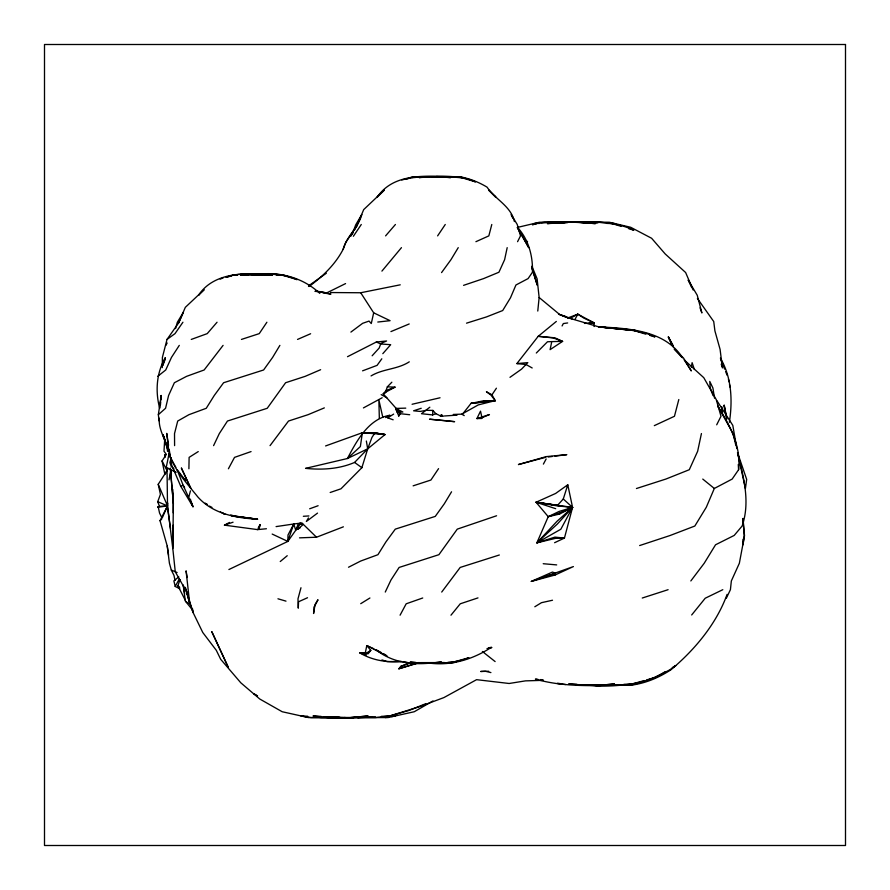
<?xml version="1.0" encoding="UTF-8"?>
<svg xmlns="http://www.w3.org/2000/svg" width="890" height="890" viewBox="0 0 890 890"><rect width="100%" height="100%" fill="white"/><g stroke="black" fill="none" stroke-linecap="round" stroke-linejoin="round"><path stroke-width="1.33" d="M162.303 367.626L162.392 357.413L167.02 339.424L178.656 322.881L183.418 312.245L177.355 322.236L175.541 328.566M173.094 525.222L172.805 548.574L175.274 571.803L188.257 594.776M173.25 512.851L173.194 499.101M594.064 326.519L594.108 322.859L577.81 314.181L567.52 318.053M163.015 365.223L165.317 357.635C156.429 372.999 155.194 391.289 159.677 408.276L161.212 395.505L160.89 399.521M188.903 468.774L189.114 457.382L198.248 451.586M170.324 468.062L173.372 503.239L172.805 548.574L167.52 505.909L167.042 470.621L167.898 468.007M228.897 569.533L287.826 541.42L288.004 535.001L293.745 523.988L302.099 522.964M164.717 439.015L164.005 451.241L166.363 454.389M429.837 407.197L421.515 413.705L432.618 414.929L432.907 410.424L426.188 410.334L420.28 411.436L413.583 410.802L421.204 408.288M167.565 451.441C166.474 440.005 158.12 430.104 159.332 418.233M160.445 404.861L160.667 402.191M162.147 518.091L167.52 505.909L167.776 503.161M170.213 477.084L170.858 470.22L169.033 479.832M537.771 311.044L539.14 297.505L537.115 278.859L531.886 266.221M729.388 422.338C732.648 400.667 731.758 377.427 720.388 358.114M159.11 420.903L158.342 414.673L161.212 395.505M691.308 367.125L692.12 362.664L694.4 369.506M537.961 679.337L535.424 679.115C566.474 688.07 598.748 685.167 630.632 685.267C645.328 683.42 658.5 677.857 670.849 669.847C694.779 649.756 716.417 623.89 727.097 594.375M555.126 574.985L555.438 573.449L531.297 581.404L552.49 572.059L555.104 573.093L573.405 566.574L555.126 574.985L531.297 581.404L555.104 573.093M169.122 453.344L166.185 467.639L176.22 472.212M365.49 651.97L366.791 645.595L373.867 648.777M556.339 321.435L538.216 336.309L553.202 337.933L562.625 341.359L551.767 341.604L550.109 349.636L562.625 341.359L554.859 337.811L538.216 336.309L516.868 363.587L525.99 364.5L532.187 367.971M507.189 247.643L504.619 259.669L498.923 272.24L483.57 278.603L463.568 285.345M701.431 433.552L697.66 451.241L689.294 469.72L665.954 479.031L636.439 488.521M258.311 527.759L260.014 524.666L259.224 528.315L257.566 529.606L224.447 525.156L229.52 522.452M330.468 292.543L360.717 292.754L373.678 312.824L371.286 323.548L369.027 321.09L362.653 323.315L350.894 332.092M260.014 524.666L259.179 528.148L257.566 529.606L266.421 528.749M164.405 361.396L165.017 358.893M188.869 496.898L190.449 490.846M491.792 224.491L488.832 235.883L475.916 241.691M678.814 399.532L674.453 416.275L654.306 425.643M567.776 484.783L563.292 499.001L572.57 507.4L559.465 514.075L548.229 516.678L536.058 502.26L555.616 493.461L567.776 484.783L572.57 507.4L564.438 538.072L554.592 542.711M300.976 587.734L297.994 598.814L298.272 608.159L298.55 601.762L307.528 597.724M171.258 457.838L169.89 462.611L171.225 466.371L174.04 468.986M272.184 534.067L287.826 541.42L293.745 523.988L276.089 526.602M330.179 492.504L340.981 488.799L361.874 467.695L367.692 448.849L371.964 437.402L374.345 433.819L375.224 433.041L385.003 434.576L367.692 448.849L354.598 462.433C339.123 469.086 322.247 470.065 305.548 468.363L347.423 458.517L367.692 448.849L366.357 441.017M405.773 408.132L395.672 408.421L398.753 416.008L399.821 412.537L383.623 394.27L385.982 392.012L395.026 387.15L387.339 386.839L386.038 390.51L383.557 393.669M309.053 286.502C322.647 276.467 335.152 264.675 343.151 249.3C346.477 236.295 358.47 227.684 361.785 214.512L355.677 224.925L352.362 233.948M162.781 365.234L164.895 358.904M185.454 600.572L177.889 585.798L180.036 579.524M158.22 484.316L167.52 505.909L159.432 506.354L157.73 501.693L160.422 494.384L158.22 484.316L167.042 470.621L162.058 460.92L165.918 455.146M343.151 249.3L345.899 242.214L356.979 225.648L363.699 209.606L384.313 190.093L376.982 197.458C395.049 170.391 431.739 176.943 459.418 176.676C469.319 178.434 478.486 181.949 487.086 187.167C495.33 199.627 511.038 206.057 514.387 221.554M298.317 523.821L295.747 530.251L287.826 541.42M717.763 406.029C729.756 425.186 741.281 446.268 738.589 469.72L732.159 479.076L714.325 488.465L706.304 507.255L694.834 526.034L670.07 535.513L639.654 545.548M178.656 322.881L185.331 307.339L204.11 289.673L198.615 295.202C211.197 275.744 236.907 272.596 258.111 274.254C280.394 271.572 303.312 277.88 319.788 293.377M536.058 502.26L559.476 505.698L536.058 502.26L557.151 505.865L572.57 507.4L557.307 524.077L536.881 542.833L560.834 529.239L572.57 507.4L559.098 511.439L548.229 516.678L536.881 542.833L555.382 538.383L564.438 538.072L554.926 537.126L536.881 542.833L557.007 521.295L572.57 507.4L536.058 502.26L555.705 508.68M168.577 555.16L167.242 546.059L160.022 520.672L167.52 505.909L157.853 507.244L158.164 506.588L159.555 513.085L161.357 516.734M213.589 445.634L219.296 433.608L227.462 421.037L267.223 408.288L285.601 382.733L305.203 376.337L320.623 369.706M385.27 592.05L390.966 580.013L399.132 567.442L438.904 554.692L457.271 529.138L496.587 515.766M726.329 598.225L730.412 589.692L731.346 580.948L739.356 563.259L744.518 535.702L743.005 518.447M517.568 241.691L520.494 235.883L517.235 224.491L511.172 214.512L512.751 218.05M716.695 424.808L721 416.275L716.205 399.532L703.779 377.683L684.143 359.838L691.308 370.93L683.576 358.114L674.175 348.947L681.417 356.868M562.091 325.951L563.337 323.559L567.653 322.948M165.874 345.376L167.153 342.995M228.407 468.774L234.515 457.382L251.058 451.586M400.077 615.19L406.185 603.798L422.728 597.991M543.389 464.102L546.137 458.984M574.951 319.454L577.81 314.181L583.896 318.119L594.108 322.859L588.646 323.293M179.825 588.779L175.219 586.454L179.135 579.29M165.44 473.524L167.042 470.621M350.76 236.295L352.829 232.746M354.209 230.377L356.979 225.648M559.465 514.075L560.233 512.762L572.57 507.4M308.441 517.958L306.371 521.462L317.519 513.107M279.883 345.376L272.618 357.413L263.596 369.984L223.601 382.733L214.245 395.505L206.258 408.288L188.969 414.673L177.711 421.037L174.518 433.608L174.596 445.634M458.239 247.643L450.974 259.669L441.562 272.596M451.553 491.792L444.288 503.818L435.266 516.389L395.282 529.138L385.915 541.921L377.939 554.692L360.628 561.067L348.524 567.241M179.291 345.376L171.47 357.413L165.74 369.984L157.719 376.337M266.889 322.236L259.246 333.628L241.446 339.424M437.613 235.883L445.256 224.491M438.559 468.641L430.916 480.033L413.127 485.84M496.409 388.207L491.959 394.815L495.218 400.656L478.33 404.883L461.754 414.161L453.255 414.451M353.363 236.273L361.284 224.491M398.753 416.008L400.344 413.705L400.011 412.137L395.672 408.421L397.296 412.404L399.821 412.537M182.917 322.236L175.007 333.628L167.02 339.424M300.064 524.232L295.747 530.251L293.745 523.988M381.81 358.803L377.082 365.367L362.586 370.83M270.048 445.634L288.516 421.037L308.096 414.673L324.338 407.887M441.718 592.05L460.186 567.442L499.346 554.993M690.829 580.948L704.212 563.259L715.549 544.78L734.206 535.424L742.115 526.034C750.526 501.815 743.439 476.551 737.543 452.699L746.677 479.41L745.419 488.465L737.543 452.699M419.368 662.661L398.831 668.813L400.667 666.443L409.011 663.239M462.388 414.317L471.044 403.381L483.57 400.778L495.218 400.656L490.935 395.071L486.43 391.756L491.959 394.815M223.09 345.376L204.144 369.984L186.622 376.337L174.373 382.733L168.588 395.505L165.562 408.288L158.342 414.673M387.161 656.041L366.791 645.595L370.807 650.368L368.082 653.805L359.827 652.904C372.398 660.447 387.05 662.683 401.479 661.526M401.457 247.643L381.921 271.105M691.675 614.968L705.225 598.225L722.802 589.692M450.974 615.19L460.252 603.798L477.986 597.891M217.049 322.236L207.225 333.628L191.261 339.424M385.593 235.883L395.416 224.491M382.811 353.664L390.699 344.686L380.764 343.974L376.337 342.016L347.512 356.701M372.142 355.778L379.162 348.057L380.909 343.406L386.583 340.981L376.337 342.016M557.885 504.908L563.292 499.001M387.339 386.839L391.856 382.199M536.314 353.019L547.495 341.76L551.767 341.604M160.022 520.672L161.613 519.304M385.626 417.577L389.865 415.23C368.271 419.068 356.734 440.884 347.423 458.517L360.361 446.558L362.375 432.707L375.124 432.929L385.003 434.576L362.375 432.707L325.595 445.946M280.239 561.534L287.236 555.716M393.647 414.106L387.851 417.788M178.801 576.887L173.873 580.859L175.219 586.454M326.352 273.23L308.441 285.957M509.981 377.327L521.562 369.128L527.803 362.63L516.868 363.587M382.177 397.752L363.42 407.92M370.807 650.368L366.891 652.826L359.827 652.904L366.324 654.973M440.172 415.819L441.907 414.729L440.205 415.719L443.22 416.153L440.172 415.819L441.585 416.008M360.728 603.687L369.917 597.991M534.812 606.769L541.465 602.686L552.512 600.238M300.342 527.659L297.427 529.428L303.357 524.41L316.506 537.226L343.384 526.824M382.856 393.87L385.982 392.012M665.342 671.572C636.806 689.794 600.872 686.145 568.677 683.954L576.909 684.399M672.339 667.567L675.833 665.553L669.758 669.847L654.851 677.59L646.852 679.838M432.985 700.931L414.262 711.733L387.995 717.574L308.441 717.574L282.175 711.733L259.758 699.006L240.801 682.797L220.687 659.279L216.303 650.312L202.775 632.501L193.052 612.465L185.343 587.367M157.853 507.244L159.432 506.354M570.501 318.164L577.81 314.181M326.174 293.166L345.576 283.587M425.676 703.734L408.799 710.531L389.653 715.983L375.402 717.574L311.088 717.574L300.954 715.983L307.706 716.25M409.278 361.83C397.374 369.539 383.145 368.616 371.052 375.925M220.175 279.16L223.423 277.713M297.549 339.424L310.621 333.739M390.933 331.592L409.2 323.96M432.618 414.929L435.833 413.716L439.115 415.218M386.038 390.51L395.026 387.15M400.667 666.443L410.946 662.605M309.664 508.791L318.119 505.72M224.447 525.156L233.047 522.207M548.229 516.678L560.233 512.762M169.167 449.317L171.67 465.047L180.681 486.151L183.162 485.35L184.575 487.453M481.813 417.032L489.455 414.551L482.169 417.655L476.907 418.578L480.522 411.169L481.813 417.032L476.907 418.578L481.991 418.467M642.269 598.024L668.101 589.692M398.831 668.813L418.645 662.538M466.527 323.17L486.463 316.929L502.694 310.543L510.493 297.772L515.944 284.989L528.082 278.603L532.454 272.24C532.988 256.042 528.571 239.466 517.479 227.351M406.407 179.146L410.245 177.967M226.761 277.28L231.878 275.711M532.687 224.781L536.503 223.613L532.476 224.614M644.193 680.583L632.2 683.954L623.868 684.321M545.692 457.315L518.425 464.558L546.193 456.626L566.819 454.645L554.937 456.147M488.666 648.053L491.325 647.375C473.102 659.234 451.708 665.92 429.781 663.161C410.835 665.008 391.244 661.993 376.136 649.822L380.976 652.403M401.779 179.98L410.312 177.878M225.86 277.113L231.945 275.622M412.081 404.271L440.049 397.774M518.013 227.284L539.351 222.244L574.35 221.999L609.35 222.244L630.687 227.284L651.614 238.264L665.219 253.973L685.623 272.518L693.154 290.007M487.008 648.576L491.892 647.497L489.144 647.642M360.717 292.754L400.244 284.822M444.355 415.986L457.071 415.129L455.424 414.818M385.348 717.574L389.153 716.973M391.678 716.572L395.483 715.983L391.433 716.139M450.607 663.006L456.425 662.104L453.767 662.216M495.218 400.656L471.044 403.381L495.218 400.656L483.159 401.435M548.329 456.982L552.289 456.481M416.353 176.977L411.525 177.577L415.686 177.399M235.572 275.021L233.158 275.322L235.939 275.199M541.465 223.012C563.96 221.399 586.833 221.554 609.339 222.934M377.794 322.035L390.087 320.678L373.678 312.824M375.413 716.851L357.791 717.718M444.622 662.616L408.955 663.006L403.137 662.104L407.13 662.271M618.138 684.833L597.49 685.5L576.698 684.866M559.799 222.934L566.307 222.244M562.513 222.912L567.776 222.511M571.725 222.2L574.35 221.999C594.342 221.799 615.324 221.41 633.814 230.221L628.729 228.674M453.11 177.221L461.421 177.577L475.494 181.905C462.589 175.764 447.826 176.276 433.897 176.71L454.49 176.665M254.251 274.543L277.513 274.42L284.233 275.322L281.485 275.21M429.814 176.921L419.146 177.577L427.99 176.676L443.743 176.654M554.136 223.212L547.394 223.613L560.878 222.244L577.054 222.055L544.435 222.244L534.312 223.613L539.841 223.39M558.186 222.967L574.35 221.999L595.41 223.613L588.835 223.112M248.777 274.832L240.79 275.322C259.502 273.964 279.505 271.906 297.138 279.638L283.065 275.322L276.134 275.021M252.782 274.587L266.599 274.42M303.345 516.289L308.919 515.944M584.452 323.415L594.108 322.859M299.563 523.298L300.787 523.22M440.239 662.605L418.511 663.006L410.19 662.104L415.419 662.394M609.828 684.833L597.49 685.5L580.881 684.844M357.691 717.351L365.823 716.917M442.286 662.605L429.781 663.161L415.129 662.583M447.837 662.36L453.399 662.104L468.885 657.732C453.088 663.973 436 663.784 419.335 662.605M611.374 684.877L597.49 685.5L585.019 684.844M350.983 717.729L321.034 717.574L314.559 716.851M353.742 717.596L368.938 716.917M381.365 716.35L389.653 715.983L419.668 706.649L443.932 697.571L476.584 679.671L509.125 683.487L525.467 680.872L542.844 680.349M433.708 176.632L450.629 177.577L441.618 176.899M552.723 222.923L567.597 222.289M571.647 222.122L586.198 222.912M251.18 274.554L263.74 274.42L272.262 275.322L264.541 274.743M400.011 412.137L402.87 412.014L395.672 408.421M418.6 177.244L410.357 177.577L417.076 176.676L440.595 176.687M432.351 176.687L439.248 176.632M550.888 222.945L568.832 222.222M571.591 222.111L574.35 221.999M237.485 275.099L231.99 275.322L238.709 274.42L266.355 274.587M249.868 274.587L265.042 274.554M444.444 662.583L420.492 662.627M613.7 684.866L597.49 685.5L585.142 684.833M632.601 684.11L636.662 683.954L628.095 685.267L597.49 685.5L589.636 684.777M357.669 717.473L372.521 716.884M299.518 537.849L316.506 537.226M430.849 176.676L439.137 176.676M252.482 274.42L263.44 274.587M488.699 671.26L480.722 671.483L485.206 671.227L490.913 672.584M353.686 717.774L327.698 717.574L313.013 715.983L321.145 716.406M240.389 274.42L261.971 274.543M401.379 661.493L387.117 661.57L381.921 659.924M581.092 222.122L594.565 222.934M375.224 433.041L362.375 432.707L375.435 433.13L385.003 434.576M565.606 684.521L557.307 683.398L560.077 683.542M457.093 177.355L462.6 177.577L457.215 176.854M581.259 222.278L597.824 222.945M611.63 223.501L614.389 223.613L611.864 223.279M323.916 716.884L340.114 717.529M342.817 717.64L348.224 717.852L367.904 715.983L348.224 717.852L342.695 717.596M579.757 222.233L595.977 222.923M606.802 223.39L612.209 223.613L621.098 226.338M327.498 716.917L339.935 717.473M330.613 716.917L348.224 717.852L344.285 717.473M581.092 222.4L590.526 222.967M436.478 176.52L439.048 176.71M589.391 684.866L597.49 685.5L614.4 683.954L597.49 685.5L592.284 684.911M621.71 328.888L598.814 326.886L564.46 316.718M543.212 563.715L556.684 564.905M540.508 679.571L543.056 679.793M609.739 327.976L598.814 326.886C628.106 328.332 665.153 330.123 682.508 357.813M612.476 328.243L617.949 328.788M624.78 329.467L627.517 329.745M632.979 330.29L635.716 330.557L631.978 330.068M314.926 291.341L324.272 292.309M400.344 413.705L409.7 414.729M625.748 329.244L629.486 329.734M322.936 292.899L330.947 294.078L315.55 290.785M299.14 523.676L303.357 524.41L301.643 523.62M558.531 314.07L571.936 318.887M277.947 598.792L285.99 601.139M645.728 334.139L633.991 330.557L598.814 326.886L633.991 330.557L648.487 334.084L654.851 336.921L649.633 335.33M230.777 514.909L235.883 516.511L257.522 519.237C235.828 517.958 212.966 513.931 197.88 497.009C187.011 483.381 174.562 470.421 169.078 453.488M539.14 297.505L559.721 314.559L566.274 316.762M387.384 417.744L393.169 419.791M167.242 546.059L169.423 563.248L171.303 570.056L177.099 572.526M157.73 501.693L167.52 505.909M559.721 314.559L563.281 316.184M209.517 506.11L211.954 507.411M383.401 653.694L385.815 654.984M220.431 511.928L225.07 514.42L222.934 513.163M381.187 394.615L386.827 397.752M207.47 504.563L205.112 503.217L207.314 504.663M257.577 695.902L253.95 693.833L257.21 696.047M461.754 414.161L464.224 415.619M186.088 601.807L188.324 603.375M354.598 462.433L361.874 467.695M525.567 240.233L527.559 241.691M482.391 651.491L495.118 661.57M177.889 585.798L179.758 587.311M702.766 479.076L714.325 488.465M432.907 410.424L435.833 413.716M185.621 480.756L183.874 478.776L185.554 480.8M192.718 610.195L185.365 601.128L183.195 585.153M184.697 479.488L177.121 469.642L183.162 485.35L192.974 506.766L180.681 486.151M697.404 298.45L713.724 321.524L714.915 330.913L720.088 349.37L722.413 367.926M165.395 455.636L164.75 454.601L165.206 457.215M716.795 400.5L732.793 425.353L736.831 448.605M717.774 406.107L733.093 433.552L735.763 445.045M673.396 345.976L668.357 336.909L672.428 345.587M175.886 467.395L170.302 457.249L168.855 451.586L166.742 433.374L168.566 445.334M171.303 570.056L173.984 575.396L175.018 580.402M673.252 346.911L668.357 336.909L672.495 345.732M691.719 287.514L688.17 280.016L697.248 295.269L701.887 312.957L700.029 307.818M167.854 449.739L162.97 434.709L164.116 437.235M190.694 501.37L192.974 506.766L190.327 499.123M720.577 359.204L724.638 369.139M725.65 371.62L727.174 375.346M162.97 434.709L167.554 447.091M713.024 395.572L710.231 387.873L709.753 381.421L712.912 388.007L714.503 398.164M531.886 267.378L537.271 285.156L531.664 267.478M721.234 364.199L722.024 366.68M185.799 589.213L189.848 603.921L186.778 592.506M170.524 528.638L166.897 502.839M382.789 417.232L378.862 399.888L379.34 418.4M162.058 460.92L164.906 474.492M728.443 379.151L728.966 381.788M729.477 384.424L729.989 387.061M724.505 409.267L724.193 405.239L726.852 419.045M724.193 405.239L726.474 417.21M187.2 577.554L186.066 570.846L189.603 602.474L193.052 612.465L192.385 608.437M183.396 585.331L184.642 593.452M722.38 411.903L721.59 406.663L721.912 410.012M170.368 469.108L173.372 503.239M742.928 518.87L744.229 535.424L743.094 544.78L742.939 539.307M738.266 464.491L738.589 469.72M172.782 489.444L173.083 496.342M169.445 453.221L169.545 455.58M314.203 606.991L313.58 613.51L315.06 604.533L317.986 599.738L314.203 606.991M441.284 662.104L429.781 663.161L441.284 662.104M845.5 44.5L44.5 44.5L44.5 845.5L845.5 845.5L845.5 44.5M447.492 420.881L429.525 419.201L454.612 421.671L447.492 420.881M257.522 519.237L231.589 515.666L257.522 519.237M495.029 196.323L488.643 190.093L495.975 197.458L495.029 196.323M525.523 241.691L517.301 227.506L528.716 247.643L525.523 241.691M190.76 488.265L181.415 468.129L190.76 488.265M228.274 667.355L211.842 631.767L228.274 667.355"/></g></svg>
